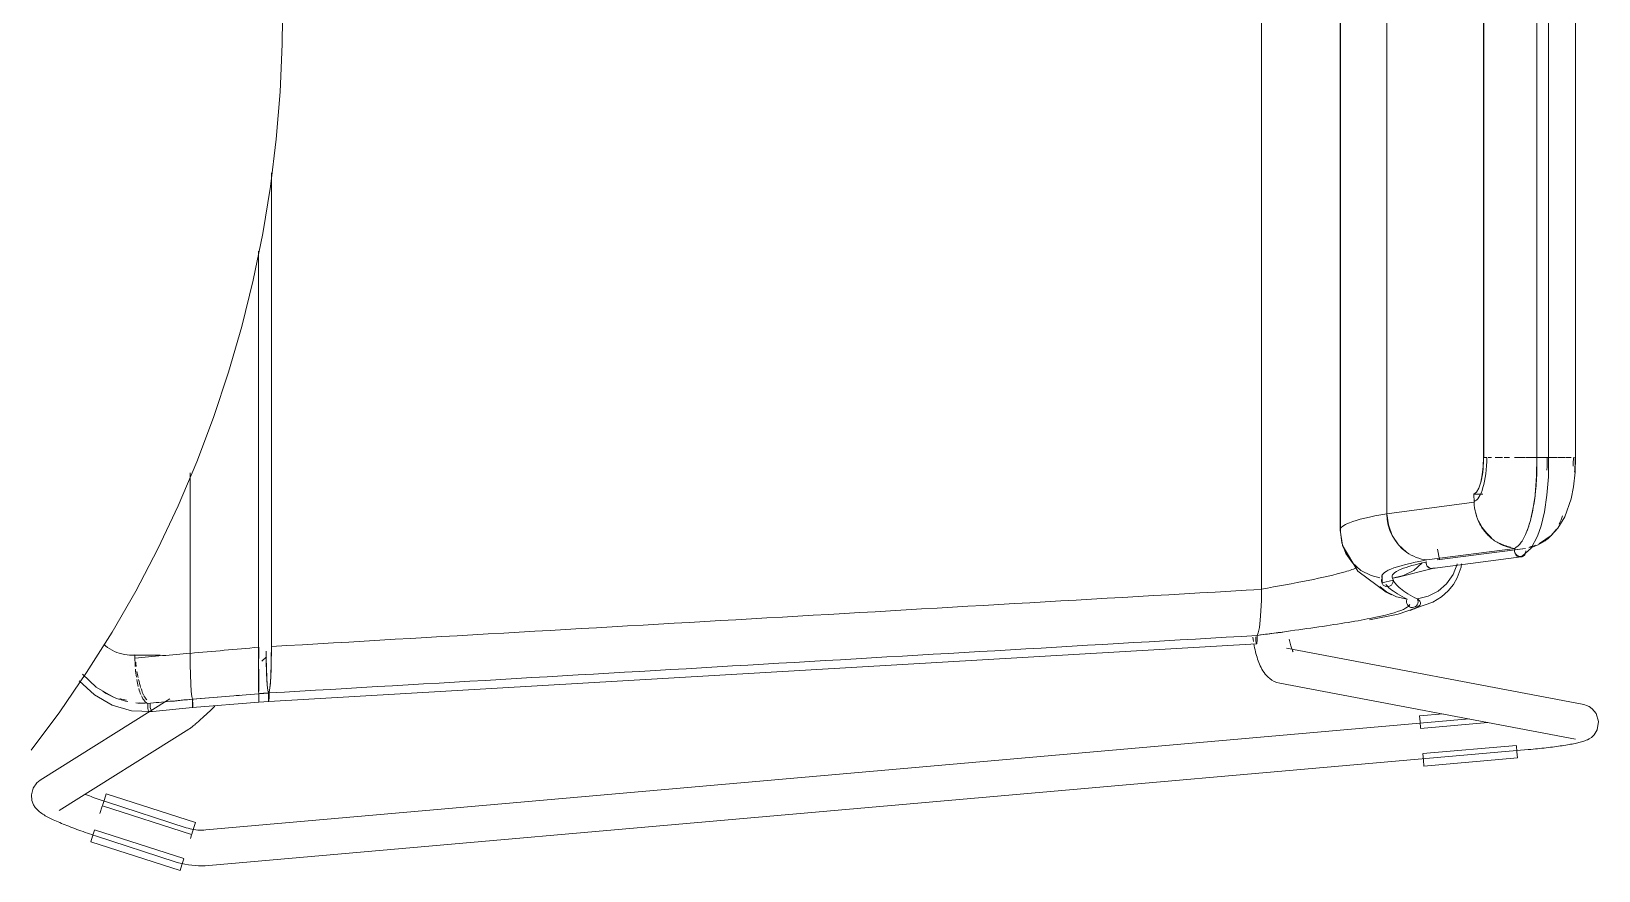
# Model space of a CAD drawing. Header units: millimetres. Extents: x 155927 to 317870, y -36033 to 97293.
# Drawn here: x 171020 to 171547, y 12020 to 12302 of the extents above; entities that cross this region are included whole.
import ezdxf

# ---------------------------------------------------------------- set-up
doc = ezdxf.new("R2010")
doc.units = ezdxf.units.MM
doc.header["$MEASUREMENT"] = 0
doc.layers.add('I-FURN', color=8, linetype='CONTINUOUS', lineweight=9)

msp = doc.modelspace()

# ---------------------------------------------------------------- linework, layer by layer
at = {"layer": 'I-FURN'}
for p, q in [((171433.34, 12114.3), (171433.34, 12497.7)), ((171433.34, 12497.7), (171433.34, 12114.3)), ((171459.69, 12477.85), (171459.69, 12173.05)), ((171459.84, 12133.6), (171459.84, 12478.39)), ((171459.84, 12478.39), (171459.84, 12133.6)), ((171475.44, 12139.64), (171475.44, 12472.35)), ((171475.44, 12472.35), (171475.44, 12139.64)), ((171507.91, 12453.42), (171507.91, 12158.57)), ((171507.97, 12158.57), (171507.97, 12453.42)), ((171525.81, 12453.42), (171525.81, 12158.57)), ((171529.77, 12158.57), (171529.77, 12453.42)), ((171538.81, 12158.57), (171538.81, 12453.42)), ((171104.21, 12297.36), (171104.3, 12306)), ((171103.55, 12281.37), (171104.21, 12297.36)), ((171102.24, 12265.43), (171103.55, 12281.37)), ((171100.3, 12249.55), (171102.24, 12265.43)), ((171097.73, 12233.76), (171100.3, 12249.55)), ((171100.61, 12095.04), (171100.61, 12254.14)), ((171100.61, 12254.14), (171100.61, 12095.04)), ((171094.52, 12218.08), (171097.73, 12233.76)), ((171096.29, 12094.78), (171096.29, 12227.78)), ((171096.29, 12227.78), (171096.29, 12094.78)), ((171090.7, 12202.55), (171094.52, 12218.08)), ((171086.25, 12187.18), (171090.7, 12202.55)), ((171081.19, 12172), (171086.25, 12187.18)), ((171075.53, 12157.04), (171081.19, 12172)), ((171459.69, 12173.05), (171459.69, 12134.14)), ((171069.28, 12142.31), (171075.53, 12157.04)), ((171507.8, 12155.53), (171507.48, 12152.68)), ((171507.91, 12158.57), (171507.8, 12155.53)), ((171510.55, 12158.57), (171509.5, 12158.57)), ((171514.28, 12158.57), (171511.82, 12158.57)), ((171516.65, 12158.57), (171514.8, 12158.57)), ((171521.83, 12158.57), (171518.27, 12158.57)), ((171522.03, 12158.57), (171525.84, 12158.57)), ((171525.84, 12158.57), (171522.03, 12158.57)), ((171525.73, 12152.34), (171525.81, 12158.57)), ((171529.77, 12158.57), (171525.82, 12158.57)), ((171525.82, 12158.57), (171525.92, 12158.57)), ((171525.92, 12158.57), (171526.14, 12158.57)), ((171526.14, 12158.57), (171526.47, 12158.57)), ((171526.47, 12158.57), (171526.89, 12158.57)), ((171526.89, 12158.57), (171527.37, 12158.57)), ((171527.37, 12158.57), (171527.87, 12158.57)), ((171527.87, 12158.57), (171528.36, 12158.57)), ((171528.36, 12158.57), (171528.81, 12158.57)), ((171528.81, 12158.57), (171529.2, 12158.57)), ((171529.2, 12158.57), (171529.51, 12158.57)), ((171529.51, 12158.57), (171529.7, 12158.57)), ((171529.53, 12158.57), (171532.55, 12158.57)), ((171532.54, 12158.57), (171529.53, 12158.57)), ((171529.77, 12158.57), (171529.68, 12152.03)), ((171529.7, 12158.57), (171529.77, 12158.57)), ((171535.29, 12158.57), (171532.71, 12158.57)), ((171537.32, 12158.57), (171535.57, 12158.57)), ((171538.79, 12158.57), (171538.51, 12158.57)), ((171538.64, 12158.57), (171538.81, 12158.57)), ((171538.81, 12158.57), (171538.7, 12153.54)), ((171073.32, 12153.32), (171073.32, 12092.84)), ((171073.32, 12092.84), (171073.32, 12153.32)), ((171506.97, 12150.19), (171506.3, 12148.21)), ((171507.48, 12152.68), (171506.97, 12150.19)), ((171525.2, 12145.78), (171525.73, 12152.34)), ((171529.68, 12152.03), (171529.19, 12145.91)), ((171538.7, 12153.54), (171538.19, 12148.72)), ((171505.51, 12146.85), (171504.65, 12146.22)), ((171504.65, 12146.22), (171507.66, 12146.22)), ((171504.65, 12146.22), (171504.72, 12143.5)), ((171504.67, 12146.22), (171507.66, 12146.21)), ((171506.3, 12148.21), (171505.51, 12146.85)), ((171524.61, 12141.77), (171525.2, 12145.78)), ((171529.19, 12145.91), (171528.35, 12140.29)), ((171537.4, 12144.68), (171535.27, 12138.63)), ((171538.19, 12148.72), (171537.4, 12144.68)), ((171062.44, 12127.85), (171069.28, 12142.31)), ((171504.72, 12143.5), (171475.44, 12139.64)), ((171475.44, 12139.64), (171475.92, 12135.87)), ((171523.64, 12137.34), (171524.61, 12141.77)), ((171528.35, 12140.29), (171527.25, 12135.6)), ((171459.69, 12134.14), (171460.49, 12129.1)), ((171475.92, 12135.87), (171477.23, 12132.32)), ((171522.54, 12133.9), (171523.64, 12137.34)), ((171527.25, 12135.6), (171526.08, 12132.14)), ((171532.88, 12134.75), (171530.59, 12132.28)), ((171535.27, 12138.63), (171532.88, 12134.75)), ((171460.32, 12129.81), (171459.84, 12133.6)), ((171459.84, 12133.6), (171460.32, 12129.81)), ((171461.69, 12126.25), (171460.32, 12129.81)), ((171460.32, 12129.81), (171461.68, 12126.24)), ((171460.49, 12129.1), (171461.86, 12125.93)), ((171460.56, 12128.95), (171465.67, 12120.3)), ((171477.23, 12132.32), (171479.31, 12129.21)), ((171479.31, 12129.21), (171482.05, 12126.72)), ((171526.08, 12132.14), (171523.9, 12128.02)), ((171526.69, 12129.6), (171526.49, 12129.5)), ((171530.59, 12132.28), (171526.69, 12129.6)), ((171055.03, 12113.67), (171062.44, 12127.85)), ((171461.68, 12126.24), (171463.85, 12123.11)), ((171463.86, 12123.11), (171461.69, 12126.25)), ((171463.85, 12123.11), (171466.72, 12120.6)), ((171466.73, 12120.6), (171463.86, 12123.11)), ((171484.45, 12120.6), (171487.32, 12123.11)), ((171488.66, 12123.62), (171488.63, 12123.12)), ((171488.63, 12123.12), (171488.7, 12122.63)), ((171518.52, 12127.94), (171488.82, 12124.09)), ((171490.72, 12121.26), (171520.5, 12125.12)), ((171492.37, 12124.11), (171522.06, 12127.96)), ((171493.15, 12124.24), (171492.46, 12127.73)), ((171520.87, 12127.8), (171516.09, 12127.19)), ((171523.9, 12128.02), (171521, 12125.47)), ((171465.67, 12120.3), (171475.21, 12113.32)), ((171466.72, 12120.6), (171470.12, 12118.84)), ((171470.12, 12118.85), (171466.73, 12120.6)), ((171470.12, 12118.84), (171473.04, 12118.06)), ((171473.67, 12117.48), (171473.84, 12117.95)), ((171473.83, 12117.95), (171473.67, 12117.48)), ((171473.82, 12119.02), (171473.87, 12116.14)), ((171479.19, 12118.31), (171477.32, 12117.98)), ((171477.34, 12117.95), (171481.05, 12118.84)), ((171477.34, 12117.95), (171477.5, 12117.48)), ((171477.5, 12117.48), (171477.34, 12117.95)), ((171490.8, 12121.28), (171479.19, 12118.31)), ((171481.05, 12118.84), (171484.45, 12120.6)), ((171488.7, 12122.63), (171488.9, 12122.18)), ((171488.9, 12122.18), (171489.2, 12121.8)), ((171489.2, 12121.8), (171489.58, 12121.5)), ((171489.58, 12121.5), (171490.02, 12121.32)), ((171490.02, 12121.32), (171490.49, 12121.25)), ((171490.49, 12121.25), (171490.96, 12121.31)), ((171490.96, 12121.31), (171491.4, 12121.5)), ((171495.49, 12116.12), (171497.66, 12119.2)), ((171497.66, 12119.2), (171499.06, 12122.72)), ((171497.76, 12115.85), (171499.1, 12118.13)), ((171499.06, 12122.72), (171499.07, 12122.75)), ((171499.1, 12118.13), (171500.4, 12121.73)), ((171500.4, 12121.73), (171500.53, 12122.75)), ((171047.06, 12099.8), (171055.03, 12113.67)), ((171433.28, 12110.53), (171433.34, 12114.3)), ((171433.34, 12114.22), (171433.28, 12110.53)), ((171475.29, 12113.38), (171473.01, 12115.2)), ((171473.67, 12117.48), (171473.63, 12116.98)), ((171473.63, 12116.98), (171473.72, 12116.49)), ((171473.64, 12116.99), (171473.67, 12117.48)), ((171473.72, 12116.5), (171473.64, 12116.99)), ((171473.92, 12116.05), (171473.72, 12116.5)), ((171473.72, 12116.49), (171473.92, 12116.04)), ((171473.73, 12116.44), (171477.62, 12117.27)), ((171474.23, 12115.66), (171473.92, 12116.05)), ((171473.92, 12116.04), (171474.23, 12115.66)), ((171474.15, 12114.19), (171475.29, 12113.37)), ((171474.64, 12115.37), (171474.23, 12115.66)), ((171474.23, 12115.66), (171474.64, 12115.36)), ((171475.1, 12115.18), (171474.64, 12115.37)), ((171474.64, 12115.36), (171475.1, 12115.18)), ((171475.59, 12115.11), (171475.1, 12115.18)), ((171475.1, 12115.18), (171475.59, 12115.11)), ((171475.21, 12113.32), (171476.96, 12112.43)), ((171478.61, 12111.73), (171475.29, 12113.38)), ((171475.29, 12113.37), (171478.61, 12111.73)), ((171476.08, 12115.18), (171475.59, 12115.11)), ((171475.59, 12115.11), (171476.08, 12115.18)), ((171476.54, 12115.37), (171476.08, 12115.18)), ((171476.08, 12115.18), (171476.54, 12115.36)), ((171476.94, 12115.66), (171476.54, 12115.37)), ((171476.54, 12115.36), (171476.94, 12115.66)), ((171477.25, 12116.05), (171476.94, 12115.66)), ((171476.94, 12115.66), (171477.26, 12116.04)), ((171477.46, 12116.5), (171477.25, 12116.05)), ((171477.26, 12116.04), (171477.46, 12116.49)), ((171477.54, 12116.99), (171477.46, 12116.5)), ((171477.46, 12116.49), (171477.54, 12116.98)), ((171477.5, 12117.48), (171477.54, 12116.99)), ((171477.54, 12116.98), (171477.5, 12117.48)), ((171489.34, 12111.9), (171492.66, 12113.64)), ((171492.66, 12113.64), (171495.49, 12116.12)), ((171493.74, 12111.69), (171495.98, 12113.69)), ((171495.98, 12113.69), (171497.76, 12115.85)), ((171433.13, 12106.99), (171433.28, 12110.53)), ((171433.28, 12110.46), (171433.13, 12106.99)), ((171482.22, 12110.94), (171478.61, 12111.73)), ((171478.61, 12111.73), (171482.22, 12110.94)), ((171479.2, 12105.89), (171490.91, 12109.88)), ((171482.04, 12109.97), (171482.07, 12110.47)), ((171482.07, 12110.47), (171482.04, 12109.97)), ((171482.13, 12109.48), (171482.04, 12109.97)), ((171482.04, 12109.97), (171482.13, 12109.48)), ((171482.07, 12110.47), (171482.22, 12110.94)), ((171482.22, 12110.94), (171482.07, 12110.47)), ((171482.34, 12109.03), (171482.13, 12109.48)), ((171482.13, 12109.48), (171482.34, 12109.03)), ((171482.66, 12108.65), (171482.34, 12109.03)), ((171482.34, 12109.03), (171482.66, 12108.65)), ((171483.06, 12108.36), (171482.66, 12108.65)), ((171482.66, 12108.65), (171483.06, 12108.36)), ((171483.52, 12108.18), (171483.06, 12108.36)), ((171483.06, 12108.36), (171483.52, 12108.18)), ((171484.01, 12108.12), (171483.52, 12108.18)), ((171483.52, 12108.18), (171484.01, 12108.12)), ((171484.49, 12108.19), (171484.01, 12108.12)), ((171484.01, 12108.12), (171484.49, 12108.19)), ((171484.94, 12108.39), (171484.49, 12108.19)), ((171484.49, 12108.19), (171484.95, 12108.39)), ((171485.34, 12108.69), (171484.94, 12108.39)), ((171484.95, 12108.39), (171485.34, 12108.69)), ((171485.65, 12109.08), (171485.34, 12108.69)), ((171485.34, 12108.69), (171485.65, 12109.07)), ((171485.84, 12109.53), (171485.65, 12109.08)), ((171485.65, 12109.07), (171485.84, 12109.53)), ((171485.71, 12110.99), (171489.34, 12111.9)), ((171485.71, 12110.99), (171485.87, 12110.52)), ((171485.88, 12110.52), (171485.71, 12110.99)), ((171485.92, 12110.03), (171485.84, 12109.53)), ((171485.84, 12109.53), (171485.92, 12110.02)), ((171485.87, 12110.52), (171485.92, 12110.03)), ((171485.92, 12110.02), (171485.88, 12110.52)), ((171490.91, 12109.88), (171493.74, 12111.69)), ((171432.58, 12101.4), (171432.89, 12103.89)), ((171432.89, 12103.86), (171432.58, 12101.39)), ((171432.89, 12103.89), (171433.13, 12106.99)), ((171433.13, 12106.94), (171432.89, 12103.89)), ((171469.54, 12103.99), (171479.2, 12105.89)), ((171038.54, 12086.25), (171047.06, 12099.8)), ((171430.49, 12097.4), (171430.39, 12098.13)), ((171430.6, 12096.69), (171430.49, 12097.4)), ((171431.41, 12098.24), (171431.41, 12097.74)), ((171431.41, 12097.74), (171431.41, 12098.24)), ((171431.41, 12097.74), (171431.42, 12097.25)), ((171431.42, 12097.24), (171431.41, 12097.74)), ((171431.42, 12097.25), (171431.44, 12096.8)), ((171431.44, 12096.79), (171431.42, 12097.24)), ((171431.44, 12096.8), (171431.48, 12096.42)), ((171431.48, 12096.41), (171431.44, 12096.79)), ((171431.77, 12096.44), (171431.8, 12096.83)), ((171431.8, 12096.83), (171431.77, 12096.44)), ((171431.8, 12096.83), (171431.83, 12097.29)), ((171431.83, 12097.28), (171431.8, 12096.83)), ((171432.21, 12099.65), (171431.81, 12098.74)), ((171431.81, 12098.75), (171432.21, 12099.65)), ((171431.83, 12098.28), (171431.81, 12098.75)), ((171431.81, 12098.74), (171431.83, 12098.27)), ((171431.83, 12097.78), (171431.83, 12098.28)), ((171431.83, 12098.27), (171431.83, 12097.78)), ((171431.83, 12097.29), (171431.83, 12097.78)), ((171431.83, 12097.78), (171431.83, 12097.28)), ((171432.21, 12099.65), (171432.58, 12101.4)), ((171432.58, 12101.39), (171432.21, 12099.65)), ((171442.73, 12097.03), (171442.63, 12097.52)), ((171442.83, 12096.56), (171442.73, 12097.03)), ((171053.53, 12092.13), (171063.28, 12092.13)), ((171054.77, 12091.14), (171054.77, 12092.19)), ((171073.32, 12092.84), (171073.35, 12089.08)), ((171073.35, 12089.07), (171073.32, 12092.72)), ((171096.29, 12090.99), (171096.29, 12094.78)), ((171096.29, 12094.78), (171096.29, 12090.99)), ((171096.42, 12094.77), (171096.42, 12090.99)), ((171096.42, 12090.99), (171096.42, 12094.77)), ((171097.44, 12090.08), (171098.97, 12091.56)), ((171098.82, 12093.51), (171098.85, 12091.25)), ((171099.71, 12076.59), (171431.62, 12095.88)), ((171100.58, 12091.26), (171100.61, 12095.04)), ((171430.84, 12095.29), (171430.72, 12095.98)), ((171430.98, 12094.61), (171430.84, 12095.29)), ((171431.12, 12093.94), (171430.98, 12094.61)), ((171431.27, 12093.29), (171431.12, 12093.94)), ((171431.43, 12092.64), (171431.27, 12093.29)), ((171431.61, 12092.01), (171431.43, 12092.64)), ((171431.48, 12096.42), (171431.52, 12096.13)), ((171431.52, 12096.12), (171431.48, 12096.41)), ((171431.52, 12096.13), (171431.57, 12095.94)), ((171431.57, 12095.94), (171431.52, 12096.12)), ((171431.57, 12095.94), (171431.62, 12095.88)), ((171431.62, 12095.88), (171431.57, 12095.94)), ((171431.79, 12091.4), (171431.61, 12092.01)), ((171431.62, 12095.88), (171431.68, 12095.95)), ((171431.68, 12095.95), (171431.62, 12095.88)), ((171431.68, 12095.95), (171431.73, 12096.15)), ((171431.73, 12096.14), (171431.68, 12095.95)), ((171431.73, 12096.15), (171431.77, 12096.44)), ((171431.77, 12096.44), (171431.73, 12096.14)), ((171541, 12075.66), (171441.7, 12094.48)), ((171442.93, 12096.11), (171442.83, 12096.56)), ((171443.04, 12095.69), (171442.93, 12096.11)), ((171443.15, 12095.3), (171443.04, 12095.69)), ((171443.26, 12094.93), (171443.15, 12095.3)), ((171443.36, 12094.59), (171443.26, 12094.93)), ((171443.47, 12094.29), (171443.36, 12094.59)), ((171443.57, 12094.02), (171443.47, 12094.29)), ((171443.67, 12093.79), (171443.57, 12094.02)), ((171443.75, 12093.6), (171443.67, 12093.79)), ((171443.83, 12093.44), (171443.75, 12093.6)), ((171443.88, 12093.36), (171443.83, 12093.44)), ((171443.92, 12093.28), (171443.88, 12093.36)), ((171443.93, 12093.26), (171443.92, 12093.28)), ((171029.48, 12073.06), (171038.54, 12086.25)), ((171073.42, 12085.54), (171073.35, 12088.98)), ((171073.35, 12088.98), (171073.42, 12085.54)), ((171096.3, 12087.43), (171096.29, 12090.99)), ((171096.29, 12090.99), (171096.3, 12087.42)), ((171096.31, 12084.3), (171096.3, 12087.42)), ((171096.3, 12087.42), (171096.31, 12084.29)), ((171096.41, 12087.43), (171096.4, 12084.31)), ((171096.4, 12084.31), (171096.41, 12087.43)), ((171098.85, 12091.25), (171098.93, 12087.7)), ((171098.93, 12087.7), (171099.05, 12084.58)), ((171100.38, 12084.57), (171100.5, 12087.7)), ((171100.5, 12087.7), (171100.58, 12091.26)), ((171431.98, 12090.79), (171431.79, 12091.4)), ((171432.19, 12090.2), (171431.98, 12090.79)), ((171432.41, 12089.62), (171432.19, 12090.2)), ((171432.64, 12089.05), (171432.41, 12089.62)), ((171432.9, 12088.49), (171432.64, 12089.05)), ((171433.17, 12087.93), (171432.9, 12088.49)), ((171433.46, 12087.4), (171433.17, 12087.93)), ((171433.78, 12086.86), (171433.46, 12087.4)), ((171434.14, 12086.32), (171433.78, 12086.86)), ((171434.54, 12085.79), (171434.14, 12086.32)), ((171041.12, 12078.74), (171035.97, 12083.48)), ((171041.7, 12081.42), (171037.19, 12085.73)), ((171047.53, 12078.06), (171041.7, 12081.42)), ((171073.42, 12085.54), (171073.54, 12082.44)), ((171073.54, 12082.44), (171073.43, 12085.48)), ((171073.54, 12082.44), (171073.69, 12079.97)), ((171073.69, 12079.96), (171073.54, 12082.4)), ((171096.32, 12081.79), (171096.31, 12084.29)), ((171096.31, 12084.29), (171096.32, 12081.79)), ((171096.33, 12080.04), (171096.32, 12081.79)), ((171096.32, 12081.79), (171096.33, 12080.04)), ((171096.39, 12081.81), (171096.38, 12080.06)), ((171096.38, 12080.06), (171096.39, 12081.81)), ((171096.4, 12084.31), (171096.39, 12081.81)), ((171096.39, 12081.81), (171096.4, 12084.31)), ((171099.05, 12084.58), (171099.21, 12082.09)), ((171099.21, 12082.09), (171099.4, 12080.33)), ((171100.02, 12080.31), (171100.22, 12082.06)), ((171100.22, 12082.06), (171100.38, 12084.57)), ((171434.99, 12085.26), (171434.54, 12085.79)), ((171435.51, 12084.74), (171434.99, 12085.26)), ((171436.11, 12084.23), (171435.51, 12084.74)), ((171436.8, 12083.75), (171436.11, 12084.23)), ((171437.59, 12083.31), (171436.8, 12083.75)), ((171438.48, 12082.95), (171437.59, 12083.31)), ((171439.47, 12082.69), (171438.48, 12082.95)), ((171439.47, 12082.69), (171538.76, 12063.87)), ((171066.52, 12077.41), (171022.93, 12050.1)), ((171047.13, 12075.35), (171041.12, 12078.74)), ((171073.69, 12079.97), (171073.87, 12078.23)), ((171073.87, 12078.23), (171073.69, 12079.95)), ((171074.06, 12077.34), (171073.87, 12078.23)), ((171073.87, 12078.23), (171074.06, 12077.34)), ((171074.06, 12077.34), (171074.05, 12076.87)), ((171074.05, 12076.87), (171074.06, 12077.34)), ((171074.05, 12076.87), (171074.05, 12076.37)), ((171074.05, 12076.37), (171074.05, 12076.87)), ((171074.05, 12076.37), (171074.06, 12075.88)), ((171074.06, 12075.88), (171074.05, 12076.37)), ((171074.06, 12075.88), (171074.07, 12075.43)), ((171074.07, 12075.43), (171074.06, 12075.88)), ((171074.15, 12074.49), (171096.36, 12076.32)), ((171074.25, 12075.87), (171074.24, 12075.42)), ((171074.24, 12075.41), (171074.25, 12075.86)), ((171074.26, 12076.85), (171074.25, 12077.33)), ((171074.25, 12077.33), (171074.26, 12076.86)), ((171074.25, 12075.86), (171074.26, 12076.36)), ((171074.26, 12076.36), (171074.25, 12075.87)), ((171096.35, 12079.16), (171096.33, 12080.04)), ((171096.33, 12080.04), (171096.35, 12079.15)), ((171096.35, 12078.69), (171096.35, 12079.16)), ((171096.35, 12079.15), (171096.35, 12078.68)), ((171096.35, 12078.19), (171096.35, 12078.69)), ((171096.35, 12078.68), (171096.35, 12078.19)), ((171096.35, 12077.7), (171096.35, 12078.19)), ((171096.35, 12078.19), (171096.35, 12077.7)), ((171096.35, 12077.25), (171096.35, 12077.7)), ((171096.35, 12077.7), (171096.35, 12077.24)), ((171096.35, 12076.87), (171096.35, 12077.25)), ((171096.35, 12077.24), (171096.35, 12076.86)), ((171096.35, 12076.57), (171096.35, 12076.87)), ((171096.35, 12076.86), (171096.35, 12076.57)), ((171096.36, 12076.32), (171096.35, 12076.39)), ((171096.35, 12076.38), (171096.36, 12076.32)), ((171096.36, 12079.16), (171096.36, 12078.69)), ((171096.36, 12078.69), (171096.36, 12079.16)), ((171096.36, 12078.69), (171096.36, 12078.2)), ((171096.36, 12078.19), (171096.36, 12078.69)), ((171096.36, 12078.2), (171096.36, 12077.71)), ((171096.36, 12077.7), (171096.36, 12078.19)), ((171096.36, 12077.71), (171096.36, 12077.25)), ((171096.36, 12077.25), (171096.36, 12077.7)), ((171096.36, 12077.25), (171096.36, 12076.87)), ((171096.36, 12076.87), (171096.36, 12077.25)), ((171099.71, 12076.59), (171096.36, 12076.32)), ((171096.36, 12076.39), (171096.36, 12076.32)), ((171096.36, 12076.32), (171096.36, 12076.38)), ((171099.4, 12080.33), (171099.61, 12079.43)), ((171099.61, 12078.96), (171099.6, 12078.47)), ((171099.6, 12078.47), (171099.61, 12077.98)), ((171099.61, 12079.43), (171099.61, 12078.96)), ((171099.61, 12077.98), (171099.62, 12077.53)), ((171099.62, 12077.53), (171099.64, 12077.14)), ((171099.64, 12077.14), (171099.66, 12076.85)), ((171099.66, 12076.85), (171099.69, 12076.66)), ((171099.69, 12076.66), (171099.71, 12076.59)), ((171099.71, 12076.59), (171099.74, 12076.66)), ((171099.74, 12076.66), (171099.77, 12076.84)), ((171099.77, 12076.84), (171099.79, 12077.14)), ((171099.79, 12077.14), (171099.81, 12077.52)), ((171099.81, 12079.43), (171100.02, 12080.31)), ((171099.82, 12078.96), (171099.81, 12079.43)), ((171099.81, 12077.52), (171099.82, 12077.97)), ((171099.82, 12078.46), (171099.82, 12078.96)), ((171099.82, 12077.97), (171099.82, 12078.46)), ((171019.91, 12060.25), (171029.48, 12073.06)), ((171053.65, 12073.47), (171047.13, 12075.35)), ((171060.56, 12073.19), (171053.65, 12073.47)), ((171059.66, 12073.07), (171074.15, 12074.49)), ((171074.07, 12075.43), (171074.08, 12075.04)), ((171074.08, 12075.05), (171074.07, 12075.43)), ((171074.1, 12074.75), (171074.08, 12075.05)), ((171074.08, 12075.04), (171074.1, 12074.75)), ((171074.1, 12074.75), (171074.13, 12074.56)), ((171074.15, 12074.49), (171074.13, 12074.56)), ((171074.13, 12074.56), (171074.15, 12074.49)), ((171074.18, 12074.56), (171074.15, 12074.49)), ((171074.15, 12074.49), (171074.18, 12074.55)), ((171074.18, 12074.55), (171074.2, 12074.74)), ((171074.2, 12074.74), (171074.18, 12074.56)), ((171074.23, 12075.04), (171074.2, 12074.74)), ((171074.2, 12074.74), (171074.23, 12075.03)), ((171074.24, 12075.42), (171074.23, 12075.04)), ((171074.23, 12075.03), (171074.24, 12075.41)), ((171076.67, 12070.36), (171077.03, 12070.68)), ((171077.03, 12070.68), (171077.39, 12071.01)), ((171077.39, 12071.01), (171077.77, 12071.35)), ((171077.77, 12071.35), (171078.16, 12071.71)), ((171078.16, 12071.71), (171078.56, 12072.07)), ((171503.04, 12070.69), (171078.54, 12033.4)), ((171078.56, 12072.07), (171078.97, 12072.45)), ((171078.97, 12072.45), (171079.4, 12072.85)), ((171079.4, 12072.85), (171079.83, 12073.25)), ((171079.83, 12073.25), (171080.28, 12073.66)), ((171080.28, 12073.66), (171080.73, 12074.09)), ((171080.73, 12074.09), (171081.19, 12074.52)), ((171081.19, 12074.52), (171081.66, 12074.96)), ((171494.3, 12072.42), (171486.41, 12071.73)), ((171486.59, 12069.69), (171486.41, 12071.73)), ((171541.41, 12075.58), (171541, 12075.66)), ((171541.93, 12075.44), (171541.41, 12075.58)), ((171542.55, 12075.23), (171541.93, 12075.44)), ((171543.35, 12074.85), (171542.55, 12075.23)), ((171544.43, 12074.1), (171543.35, 12074.85)), ((171545.75, 12072.53), (171544.43, 12074.1)), ((171545.75, 12072.53), (171546.59, 12069.78)), ((171029.3, 12039.93), (171072.89, 12067.24)), ((171072.89, 12067.24), (171073.21, 12067.45)), ((171073.21, 12067.45), (171073.47, 12067.64)), ((171073.47, 12067.64), (171073.7, 12067.81)), ((171073.7, 12067.81), (171073.92, 12067.98)), ((171073.92, 12067.98), (171074.14, 12068.16)), ((171074.14, 12068.16), (171074.37, 12068.35)), ((171074.37, 12068.35), (171074.61, 12068.56)), ((171074.61, 12068.56), (171074.87, 12068.77)), ((171074.87, 12068.77), (171075.13, 12069)), ((171075.13, 12069), (171075.41, 12069.24)), ((171075.41, 12069.24), (171075.71, 12069.5)), ((171075.71, 12069.5), (171076.02, 12069.77)), ((171076.02, 12069.77), (171076.34, 12070.06)), ((171076.34, 12070.06), (171076.67, 12070.36)), ((171486.77, 12067.62), (171486.59, 12069.69)), ((171486.78, 12067.5), (171509.38, 12069.48)), ((171545.06, 12065.36), (171544.15, 12064.51)), ((171546.1, 12067.02), (171545.06, 12065.36)), ((171546.59, 12069.78), (171546.1, 12067.02)), ((171079.59, 12021.45), (171522.91, 12060.39)), ((171518.93, 12061.81), (171487.52, 12059.05)), ((171518.94, 12061.69), (171519.13, 12059.62)), ((171523.07, 12060.41), (171522.91, 12060.39)), ((171523.82, 12060.48), (171523.07, 12060.41)), ((171524.57, 12060.55), (171523.82, 12060.48)), ((171525.32, 12060.62), (171524.57, 12060.55)), ((171526.06, 12060.69), (171525.32, 12060.62)), ((171526.8, 12060.77), (171526.06, 12060.69)), ((171527.54, 12060.85), (171526.8, 12060.77)), ((171528.26, 12060.93), (171527.54, 12060.85)), ((171528.98, 12061.01), (171528.26, 12060.93)), ((171529.69, 12061.09), (171528.98, 12061.01)), ((171530.39, 12061.17), (171529.69, 12061.09)), ((171531.08, 12061.26), (171530.39, 12061.17)), ((171531.75, 12061.35), (171531.08, 12061.26)), ((171532.42, 12061.43), (171531.75, 12061.35)), ((171533.06, 12061.52), (171532.42, 12061.43)), ((171533.7, 12061.61), (171533.06, 12061.52)), ((171534.32, 12061.7), (171533.7, 12061.61)), ((171534.92, 12061.8), (171534.32, 12061.7)), ((171535.51, 12061.89), (171534.92, 12061.8)), ((171536.08, 12061.98), (171535.51, 12061.89)), ((171536.63, 12062.07), (171536.08, 12061.98)), ((171537.16, 12062.17), (171536.63, 12062.07)), ((171537.67, 12062.26), (171537.16, 12062.17)), ((171538.17, 12062.36), (171537.67, 12062.26)), ((171538.65, 12062.45), (171538.17, 12062.36)), ((171539.11, 12062.55), (171538.65, 12062.45)), ((171539.55, 12062.65), (171539.11, 12062.55)), ((171539.98, 12062.75), (171539.55, 12062.65)), ((171540.39, 12062.85), (171539.98, 12062.75)), ((171540.79, 12062.96), (171540.39, 12062.85)), ((171541.19, 12063.07), (171540.79, 12062.96)), ((171541.58, 12063.2), (171541.19, 12063.07)), ((171541.99, 12063.34), (171541.58, 12063.2)), ((171542.42, 12063.51), (171541.99, 12063.34)), ((171542.89, 12063.72), (171542.42, 12063.51)), ((171543.45, 12064.03), (171542.89, 12063.72)), ((171544.15, 12064.51), (171543.45, 12064.03)), ((171487.71, 12056.86), (171487.53, 12058.93)), ((171487.89, 12054.82), (171487.71, 12056.86)), ((171519.3, 12057.58), (171487.89, 12054.82)), ((171519.13, 12059.62), (171519.3, 12057.58)), ((171021.81, 12049.21), (171022.93, 12050.1)), ((171020.59, 12047.48), (171020, 12045.25)), ((171020, 12045.25), (171020.17, 12043.28)), ((171021.81, 12049.21), (171020.59, 12047.48)), ((171038.19, 12045.3), (171038.81, 12045.06)), ((171038.81, 12045.06), (171039.45, 12044.83)), ((171039.45, 12044.83), (171040.09, 12044.59)), ((171040.09, 12044.59), (171040.75, 12044.36)), ((171040.75, 12044.36), (171041.42, 12044.12)), ((171041.42, 12044.12), (171042.09, 12043.89)), ((171044.49, 12043.62), (171045.12, 12045.58)), ((171075.12, 12035.89), (171045.12, 12045.58)), ((171020.17, 12043.28), (171020.69, 12041.89)), ((171020.69, 12041.89), (171021.26, 12040.98)), ((171021.26, 12040.98), (171021.78, 12040.35)), ((171021.78, 12040.35), (171022.24, 12039.89)), ((171022.24, 12039.89), (171022.67, 12039.52)), ((171022.67, 12039.52), (171023.07, 12039.21)), ((171023.07, 12039.21), (171023.46, 12038.93)), ((171023.46, 12038.93), (171023.85, 12038.67)), ((171042.09, 12043.89), (171042.77, 12043.65)), ((171042.77, 12043.65), (171043.45, 12043.42)), ((171043.77, 12041.41), (171042.98, 12038.96)), ((171043.45, 12043.42), (171044.14, 12043.19)), ((171043.81, 12041.53), (171073.82, 12031.84)), ((171043.85, 12041.65), (171044.49, 12043.62)), ((171044.14, 12043.19), (171044.84, 12042.96)), ((171044.84, 12042.96), (171045.16, 12042.86)), ((171071.98, 12034.14), (171045.16, 12042.86)), ((171023.85, 12038.67), (171024.24, 12038.43)), ((171024.24, 12038.43), (171024.64, 12038.2)), ((171024.64, 12038.2), (171025.05, 12037.97)), ((171025.05, 12037.97), (171025.48, 12037.74)), ((171025.48, 12037.74), (171025.92, 12037.51)), ((171025.92, 12037.51), (171026.37, 12037.28)), ((171026.37, 12037.28), (171026.85, 12037.05)), ((171026.85, 12037.05), (171027.34, 12036.81)), ((171027.34, 12036.81), (171027.85, 12036.58)), ((171027.85, 12036.58), (171028.38, 12036.34)), ((171028.38, 12036.34), (171028.92, 12036.1)), ((171028.92, 12036.1), (171029.48, 12035.86)), ((171029.48, 12035.86), (171030.06, 12035.61)), ((171030.06, 12035.61), (171030.66, 12035.37)), ((171030.66, 12035.37), (171031.27, 12035.12)), ((171031.27, 12035.12), (171031.89, 12034.87)), ((171031.89, 12034.87), (171032.53, 12034.62)), ((171032.53, 12034.62), (171033.19, 12034.36)), ((171033.19, 12034.36), (171033.85, 12034.11)), ((171033.85, 12034.11), (171034.53, 12033.85)), ((171034.53, 12033.85), (171035.22, 12033.6)), ((171035.22, 12033.6), (171035.92, 12033.34)), ((171072, 12034.14), (171071.98, 12034.14)), ((171072.64, 12033.95), (171072, 12034.14)), ((171073.28, 12033.78), (171072.64, 12033.95)), ((171073.93, 12033.64), (171073.28, 12033.78)), ((171074.49, 12033.93), (171073.86, 12031.96)), ((171074.58, 12033.53), (171073.93, 12033.64)), ((171075.12, 12035.89), (171074.49, 12033.93)), ((171035.92, 12033.34), (171036.62, 12033.09)), ((171036.62, 12033.09), (171037.34, 12032.84)), ((171037.34, 12032.84), (171038.06, 12032.58)), ((171038.06, 12032.58), (171038.79, 12032.33)), ((171038.79, 12032.33), (171039.52, 12032.08)), ((171039.52, 12032.08), (171040.26, 12031.84)), ((171039.9, 12029.42), (171040.53, 12031.37)), ((171069.91, 12019.73), (171039.9, 12029.42)), ((171040.26, 12031.84), (171041, 12031.59)), ((171040.53, 12031.37), (171041.17, 12033.34)), ((171041, 12031.59), (171041.46, 12031.44)), ((171071.21, 12023.77), (171041.21, 12033.46)), ((171041.46, 12031.44), (171068.27, 12022.73)), ((171073.79, 12031.75), (171073.41, 12030.58)), ((171075.24, 12033.44), (171074.58, 12033.53)), ((171075.89, 12033.38), (171075.24, 12033.44)), ((171076.56, 12033.34), (171075.89, 12033.38)), ((171077.22, 12033.34), (171076.56, 12033.34)), ((171077.88, 12033.35), (171077.22, 12033.34)), ((171078.54, 12033.4), (171077.88, 12033.35)), ((171071.17, 12023.66), (171070.54, 12021.68)), ((171068.27, 12022.73), (171069.36, 12022.4)), ((171069.36, 12022.4), (171070.47, 12022.11)), ((171070.54, 12021.68), (171069.91, 12019.73)), ((171070.47, 12022.11), (171071.58, 12021.87)), ((171071.58, 12021.87), (171072.71, 12021.67)), ((171072.71, 12021.67), (171073.84, 12021.52)), ((171073.84, 12021.52), (171074.98, 12021.41)), ((171074.98, 12021.41), (171076.12, 12021.35)), ((171076.12, 12021.35), (171077.26, 12021.34)), ((171077.26, 12021.34), (171078.4, 12021.36)), ((171078.4, 12021.36), (171079.54, 12021.44)), ((171079.54, 12021.44), (171079.59, 12021.44))]:
    msp.add_line(p, q, dxfattribs=at)
for centre, major_axis, ratio, start_param, end_param in [((171523.06, 12158.57), (15.75, 0), 0.000004, 3.431839, 3.614078), ((171534.53, 12158.57), (0, -12.4), 0.287441, 1.332781, 1.570796), ((171490.51, 12139.77), (0, -15.78), 0.955139, 4.720632, 5.68731), ((171490.51, 12139.77), (0, -15.78), 0.955139, 5.687432, 5.928979), ((171490.51, 12139.77), (0, -15.78), 0.955139, 5.929149, 6.170649), ((171490.49, 12123.21), (0, -1.96), 0.955139, 4.501447, 6.790779)]:
    msp.add_ellipse(centre, major_axis=major_axis, ratio=ratio, start_param=start_param, end_param=end_param, dxfattribs=at)
for points in [[(171509.03, 12158.57), (171508.98, 12154.78), (171508.01, 12147.39), (171505.84, 12144), (171504.73, 12143.75)], [(171507.02, 12150.19), (171507.57, 12152.24), (171507.85, 12154.96), (171507.94, 12157.73)], [(171525.84, 12158.57), (171525.88, 12156.22), (171525.81, 12151.57), (171525.18, 12144.71), (171524.07, 12138.57), (171522.54, 12133.5), (171520.64, 12129.8), (171519.24, 12128.49), (171518.51, 12128.14)], [(171529.24, 12158.57), (171529.26, 12157.14), (171529.26, 12155.72), (171529.22, 12154.31)], [(171538.72, 12158.57), (171538.72, 12156.86), (171538.65, 12155.18), (171538.5, 12153.6)], [(171504.72, 12143.5), (171504.76, 12142.21), (171505.12, 12139.7), (171506.53, 12136.1), (171508.72, 12132.96), (171511.56, 12130.43), (171514.9, 12128.67), (171517.28, 12128.08), (171518.52, 12127.94)], [(171533.33, 12136.18), (171533.76, 12137.07), (171534.16, 12138), (171534.4, 12138.96)], [(171459.69, 12134.14), (171459.69, 12133.96), (171459.74, 12133.78), (171459.84, 12133.6)], [(171517, 12128.4), (171515.62, 12128.71), (171514.25, 12129.21), (171512.99, 12129.91)], [(171525.4, 12129.02), (171524.77, 12128.78), (171524.12, 12128.62), (171523.46, 12128.48)], [(171473.84, 12117.95), (171473.29, 12118.98), (171475.25, 12121.02), (171483.32, 12123.07), (171488.82, 12124.09)], [(171518.34, 12127.18), (171518.33, 12127.34), (171518.32, 12127.51), (171518.36, 12127.67)], [(171433.34, 12114.22), (171377.98, 12111.02), (171322.56, 12107.83), (171267.1, 12104.63)], [(171267.1, 12104.63), (171211.64, 12101.44), (171156.13, 12098.24), (171100.61, 12095.04)], [(171431.81, 12098.74), (171376.58, 12095.53), (171265.98, 12089.09), (171155.22, 12082.65), (171099.81, 12079.43)], [(171431.82, 12098.76), (171434.88, 12099.15), (171437.98, 12099.54), (171441.03, 12099.92)], [(171044.88, 12095.29), (171044.78, 12095.38), (171044.68, 12095.46), (171044.58, 12095.55)], [(171054.77, 12092.19), (171054.27, 12092.14), (171053.76, 12092.12), (171053.25, 12092.13)], [(171054.77, 12091.14), (171057.8, 12091.4), (171063.94, 12091.94), (171070.19, 12092.53), (171073.32, 12092.84)], [(171084.8, 12093.75), (171080.97, 12093.4), (171077.15, 12093.06), (171073.32, 12092.72)], [(171096.29, 12094.78), (171092.46, 12094.44), (171088.63, 12094.09), (171084.8, 12093.75)], [(171054.87, 12088.34), (171054.81, 12089.26), (171054.78, 12090.19), (171054.77, 12091.14)], [(171055.24, 12084.78), (171055.12, 12085.63), (171055, 12086.51), (171054.94, 12087.42)], [(171055.01, 12089.73), (171055.06, 12089.25), (171055.12, 12088.78), (171055.19, 12088.31)], [(171055.45, 12086.61), (171055.57, 12085.92), (171055.7, 12085.27), (171055.84, 12084.61)], [(171055.87, 12081.55), (171055.68, 12082.29), (171055.53, 12083.1), (171055.37, 12083.93)], [(171055.99, 12083.95), (171056.2, 12083.03), (171056.43, 12082.08), (171056.68, 12081.24)], [(171049.71, 12077.57), (171050.42, 12077.31), (171051.14, 12077.12), (171051.88, 12077)], [(171057.57, 12075.94), (171056.75, 12075.94), (171055.92, 12075.99), (171055.1, 12076.07)], [(171056.74, 12078.9), (171056.49, 12079.49), (171056.26, 12080.15), (171056.05, 12080.88)], [(171056.33, 12076.05), (171056.97, 12075.99), (171057.63, 12075.98), (171058.28, 12075.99)], [(171056.83, 12080.91), (171057.1, 12080.1), (171057.38, 12079.29), (171057.68, 12078.73)], [(171059.11, 12075.9), (171058.71, 12076.05), (171057.96, 12076.61), (171057.26, 12077.76), (171056.94, 12078.45)], [(171057.8, 12078.49), (171058.11, 12077.85), (171058.43, 12077.45), (171058.75, 12077.12)], [(171059.11, 12075.9), (171061.55, 12076.14), (171066.5, 12076.62), (171071.54, 12077.1), (171074.06, 12077.34)], [(171067.16, 12076.62), (171069.51, 12076.86), (171071.87, 12077.09), (171074.25, 12077.33)], [(171096.35, 12079.15), (171092.63, 12078.85), (171085.19, 12078.25), (171077.77, 12077.64), (171074.06, 12077.34)], [(171085.2, 12078.24), (171081.54, 12077.93), (171077.89, 12077.63), (171074.25, 12077.33)], [(171090.04, 12078.64), (171089.63, 12078.6), (171089.22, 12078.57), (171088.81, 12078.53)], [(171096.35, 12079.16), (171096.93, 12079.2), (171098.08, 12079.29), (171099.24, 12079.38), (171099.81, 12079.42)], [(171096.36, 12079.16), (171096.9, 12079.21), (171097.99, 12079.3), (171099.07, 12079.39), (171099.61, 12079.43)]]:
    msp.add_open_spline(points, degree=3, dxfattribs=at)
for points, knots in [([(171475.44, 12139.64), (171469.71, 12138.63), (171462.07, 12136.8), (171459.69, 12134.97), (171459.69, 12134.14)], [0, 0, 0, 0, 0.5, 0.9107154, 0.9107154, 0.9107154, 0.9107154]), ([(171510.58, 12131.58), (171508.99, 12132.9), (171506.9, 12135.57), (171505.51, 12138.72), (171505.27, 12139.97)], [-0.6078131, -0.6078131, -0.6078131, -0.6078131, -0.3333333, -0.1666667, -0.1666667, -0.1666667, -0.1666667]), ([(171523.18, 12128.15), (171523.94, 12128.31), (171525.85, 12128.87), (171528.71, 12130.43), (171530.89, 12132.44), (171531.9, 12133.82), (171532.17, 12134.22)], [0.0592823, 0.0592823, 0.0592823, 0.0592823, 0.1666667, 0.3333333, 0.5, 0.565028, 0.565028, 0.565028, 0.565028]), ([(171477.34, 12117.95), (171476.79, 12118.98), (171478.53, 12120.79), (171485.01, 12122.61), (171488.72, 12123.4)], [0, 0, 0, 0, 0.5, 0.8877852, 0.8877852, 0.8877852, 0.8877852]), ([(171518.52, 12127.94), (171518.46, 12127.79), (171518.39, 12127.58), (171518.35, 12127.3), (171518.33, 12127.01), (171518.37, 12126.72), (171518.45, 12126.43), (171518.56, 12126.16), (171518.76, 12125.84), (171519.07, 12125.52), (171519.44, 12125.29), (171519.79, 12125.15), (171520.11, 12125.11), (171520.38, 12125.1), (171520.64, 12125.13), (171520.89, 12125.21), (171521.14, 12125.32), (171521.44, 12125.51), (171521.75, 12125.84), (171521.96, 12126.23), (171522.06, 12126.59), (171522.1, 12126.85), (171522.1, 12127.01), (171522.1, 12127.08)], [0, 0, 0, 0, 0.0555556, 0.0833333, 0.1111111, 0.1666667, 0.1944444, 0.2222222, 0.2777778, 0.3333333, 0.3888889, 0.4444444, 0.4791667, 0.5138889, 0.5486111, 0.5833333, 0.6180556, 0.6527778, 0.7222222, 0.7916667, 0.8263889, 0.8611111, 0.8888889, 0.8888889, 0.8888889, 0.8888889]), ([(171522.09, 12127.18), (171522.08, 12127.01), (171522.04, 12126.72), (171521.9, 12126.34), (171521.64, 12125.92), (171521.12, 12125.47), (171520.26, 12125.21), (171519.47, 12125.44), (171518.94, 12125.84), (171518.62, 12126.22), (171518.48, 12126.53), (171518.43, 12126.69)], [-0.875, -0.875, -0.875, -0.875, -0.8125, -0.765625, -0.71875, -0.625, -0.5, -0.375, -0.3125, -0.25, -0.1875, -0.1875, -0.1875, -0.1875]), ([(171465.61, 12121.59), (171464.47, 12121.11), (171460.22, 12119.65), (171449.51, 12117.22), (171438.73, 12115.27), (171433.34, 12114.3)], [0.375, 0.375, 0.375, 0.375, 0.5, 0.75, 1, 1, 1, 1]), ([(171482.22, 12110.94), (171479.82, 12112.11), (171477.16, 12113.74), (171475.49, 12115.36), (171475.09, 12115.82)], [0, 0, 0, 0, 0.5, 0.696307, 0.696307, 0.696307, 0.696307]), ([(171485.71, 12110.99), (171483.31, 12112.15), (171479.88, 12114.25), (171478.09, 12116.34), (171477.62, 12117.27)], [0, 0, 0, 0, 0.5, 0.9025379, 0.9025379, 0.9025379, 0.9025379]), ([(171431.81, 12098.75), (171439.36, 12099.76), (171454.57, 12101.8), (171473.01, 12104.84), (171481.31, 12107.28), (171482.91, 12108.71), (171483.11, 12109.11)], [0, 0, 0, 0, 0.25, 0.5, 0.75, 0.8499412, 0.8499412, 0.8499412, 0.8499412]), ([(171483.29, 12107.14), (171484.01, 12107.4), (171487.03, 12108.69), (171487.27, 12109.97), (171485.71, 12110.99)], [0.6866019, 0.6866019, 0.6866019, 0.6866019, 0.75, 1, 1, 1, 1]), ([(171054.77, 12092.19), (171052.39, 12091.97), (171048.78, 12092.6), (171045.79, 12094.53), (171044.88, 12095.29)], [0, 0, 0, 0, 0.3333333, 0.5, 0.5, 0.5, 0.5]), ([(171099.61, 12079.43), (171099.47, 12079.72), (171099.26, 12081.11), (171099.04, 12084.47), (171098.92, 12087.62), (171098.85, 12090.73), (171098.83, 12092.75), (171098.82, 12093.51)], [-1, -1, -1, -1, -0.6666667, -0.5, -0.3333333, -0.1666667, -0.0664381, -0.0664381, -0.0664381, -0.0664381]), ([(171100.61, 12095.04), (171100.61, 12093.77), (171100.59, 12091.22), (171100.51, 12087.62), (171100.39, 12084.45), (171100.17, 12081.09), (171099.96, 12079.7), (171099.81, 12079.42)], [-1, -1, -1, -1, -0.833333, -0.666667, -0.5, -0.333333, 0, 0, 0, 0]), ([(171052.42, 12076.5), (171050.34, 12076.95), (171047.38, 12077.92), (171044.72, 12079.48), (171043.92, 12080.01)], [-0.8210019, -0.8210019, -0.8210019, -0.8210019, -0.6666667, -0.5975811, -0.5975811, -0.5975811, -0.5975811]), ([(171059.51, 12073.12), (171059.49, 12073.13), (171059.44, 12073.18), (171059.37, 12073.28), (171059.27, 12073.48), (171059.17, 12073.8), (171059.09, 12074.19), (171059.06, 12074.55), (171059.04, 12074.92), (171059.05, 12075.37), (171059.08, 12075.72), (171059.11, 12075.9)], [0.5555556, 0.5555556, 0.5555556, 0.5555556, 0.5833333, 0.6180556, 0.6527778, 0.7222222, 0.7916667, 0.8263889, 0.8611111, 0.9305556, 1, 1, 1, 1]), ([(171059.84, 12076), (171059.83, 12075.78), (171059.84, 12075.3), (171059.92, 12074.54), (171060.07, 12073.88), (171060.25, 12073.44), (171060.37, 12073.29), (171060.41, 12073.25)], [-1, -1, -1, -1, -0.90625, -0.8125, -0.71875, -0.625, -0.5625, -0.5625, -0.5625, -0.5625]), ([(171099.71, 12076.59), (171099.7, 12076.59), (171099.67, 12076.73), (171099.64, 12077.12), (171099.62, 12077.51), (171099.61, 12077.97), (171099.6, 12078.46), (171099.6, 12078.97), (171099.61, 12079.28), (171099.61, 12079.43)], [-0.5, -0.5, -0.5, -0.5, -0.375, -0.3125, -0.25, -0.1875, -0.125, -0.0625, 0, 0, 0, 0]), ([(171099.81, 12079.42), (171099.82, 12079.2), (171099.83, 12078.71), (171099.82, 12078.08), (171099.81, 12077.62), (171099.8, 12077.2), (171099.77, 12076.75), (171099.73, 12076.59), (171099.71, 12076.59)], [-1, -1, -1, -1, -0.90625, -0.8125, -0.765625, -0.71875, -0.625, -0.501507, -0.501507, -0.501507, -0.501507])]:
    msp.add_open_spline(points, degree=3, knots=knots, dxfattribs=at)

doc.saveas('drawing.dxf')
